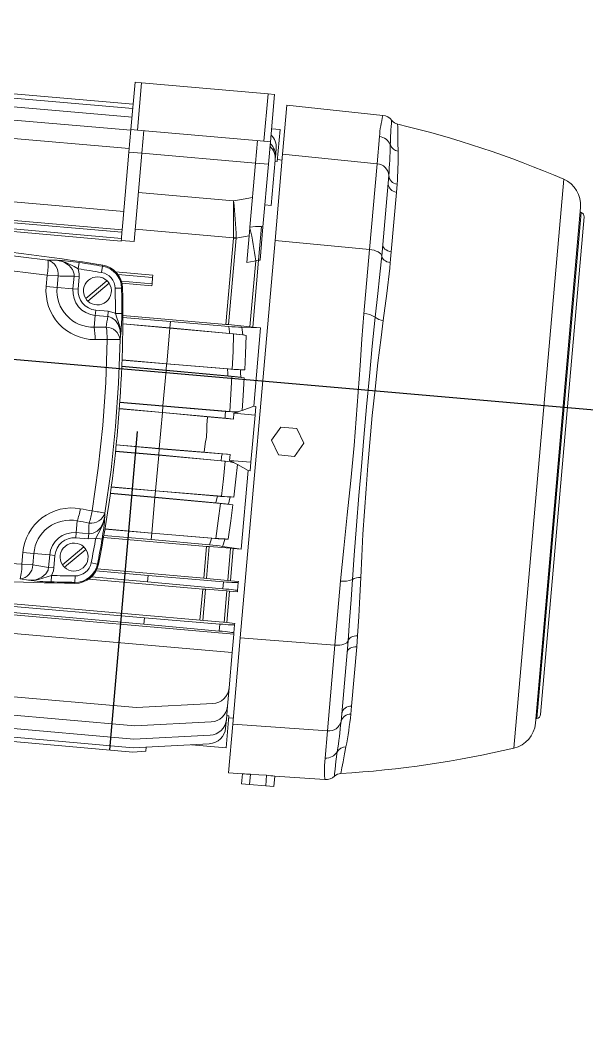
# Model space of a CAD drawing. Header units: inches. Extents: x 191440 to 383551, y 141411 to 284946.
# Drawn here: x 191674.925 to 191675.296, y 141515.598 to 141516.254 of the extents above; entities that cross this region are included whole.
import ezdxf

# ---------------------------------------------------------------- set-up
doc = ezdxf.new("R2010")
doc.units = ezdxf.units.IN
doc.header["$MEASUREMENT"] = 0
doc.layers.add('MOTOR', color=140, linetype='Continuous', lineweight=9)
doc.layers.add('Sanitary', color=6, linetype='Continuous')
doc.styles.add('ROMANS', font='romans', dxfattribs={"height": 1})
doc.dimstyles.new('osama', dxfattribs={"dimtxt": 50, "dimasz": 45, "dimexe": 0.18, "dimexo": 0.0625, "dimgap": 0.2, "dimtad": 0, "dimdec": 0, "dimzin": 0, "dimdsep": 46, "dimtxsty": 'ROMANS', "dimcen": 0, "dimse1": 1, "dimse2": 1, "dimclrd": 3, "dimclre": 3, "dimclrt": 5, "dimadec": 0, "dimazin": 0, "dimtfac": 0.6, "dimtdec": 0, "dimtmove": 2, "dimatfit": 3, "dimfxl": 1, "dimtolj": 1, "dimtzin": 0, "dimarcsym": 0})

msp = doc.modelspace()

# ---------------------------------------------------------------- linework, layer by layer
at = {"color": 6}
msp.add_line((191674.98333, 141515.77603), (191675.00157, 141515.98457), dxfattribs=at)
msp.add_lwpolyline([(191675.62045, 141515.97042), (191672.46313, 141516.24664), (191672.69555, 141518.90315), (191652.33932, 141520.68409)], dxfattribs=at)
msp.add_circle((191674.63793, 141516.01009), 1.40625)
at = {"layer": 'MOTOR', "linetype": 'Continuous'}
for p, q in [((191674.7624, 141516.21658), (191674.99843, 141516.19593)), ((191674.76264, 141516.21935), (191674.99867, 141516.1987)), ((191674.7619, 141516.21096), (191674.99793, 141516.19031)), ((191674.99722, 141516.18219), (191674.99993, 141516.21309)), ((191674.99993, 141516.21309), (191675.00414, 141516.21273)), ((191675.00414, 141516.21273), (191675.00144, 141516.18182)), ((191675.08703, 141516.20547), (191675.00414, 141516.21273)), ((191674.76115, 141516.2023), (191674.99718, 141516.18165)), ((191675.08433, 141516.17457), (191675.08703, 141516.20547)), ((191675.08703, 141516.20547), (191675.09125, 141516.20511)), ((191675.09125, 141516.20511), (191675.08855, 141516.1742)), ((191675.09934, 141516.19803), (191675.09655, 141516.16614)), ((191675.16223, 141516.19142), (191675.09934, 141516.19803)), ((191674.7601, 141516.1903), (191674.99613, 141516.16965)), ((191674.99593, 141516.1674), (191674.99722, 141516.18219)), ((191675.00144, 141516.18182), (191674.99722, 141516.18219)), ((191675.08433, 141516.17457), (191675.00144, 141516.18182)), ((191675.08928, 141516.18263), (191675.0949, 141516.18213)), ((191675.09308, 141516.16125), (191675.0949, 141516.18213)), ((191675.00565, 141516.18145), (191675.00436, 141516.16666)), ((191675.15843, 141516.15976), (191675.15998, 141516.1775)), ((191675.07882, 141516.16014), (191675.08012, 141516.17493)), ((191675.08855, 141516.1742), (191675.08433, 141516.17457)), ((191675.08855, 141516.1742), (191675.08725, 141516.15941)), ((191675.09189, 141516.16389), (191675.09238, 141516.16951)), ((191674.9919, 141516.12133), (191674.99593, 141516.1674)), ((191675.00436, 141516.16666), (191674.99593, 141516.1674)), ((191674.9993, 141516.1088), (191675.00436, 141516.16666)), ((191675.07882, 141516.16014), (191675.00436, 141516.16666)), ((191675.08915, 141516.13252), (191675.09173, 141516.16206)), ((191675.09655, 141516.16614), (191675.0916, 141516.10957)), ((191675.0962, 141516.1622), (191675.09318, 141516.16247)), ((191675.15843, 141516.15976), (191675.09655, 141516.16614)), ((191675.07516, 141516.11824), (191675.07882, 141516.16014)), ((191675.08725, 141516.15941), (191675.07882, 141516.16014)), ((191675.08368, 141516.11854), (191675.08725, 141516.15941)), ((191675.09167, 141516.16137), (191675.09308, 141516.16125)), ((191675.15352, 141516.10365), (191675.15843, 141516.15976)), ((191674.75649, 141516.14909), (191674.99252, 141516.12844)), ((191675.16566, 141516.14708), (191675.16608, 141516.15208)), ((191675.24807, 141515.77724), (191675.28065, 141516.14966)), ((191675.16566, 141516.14708), (191675.16215, 141516.1069)), ((191675.17156, 141516.14632), (191675.17114, 141516.14105)), ((191674.75544, 141516.13705), (191674.99147, 141516.1164)), ((191675.0021, 141516.14087), (191675.06441, 141516.13542)), ((191675.17114, 141516.14105), (191675.16773, 141516.10215)), ((191674.7548, 141516.12979), (191674.99083, 141516.10914)), ((191674.75496, 141516.13154), (191674.99099, 141516.11089)), ((191674.75531, 141516.13561), (191674.99134, 141516.11496)), ((191675.08493, 141516.13289), (191675.08915, 141516.13252)), ((191675.26214, 141515.79349), (191675.29169, 141516.13121)), ((191675.26315, 141515.79665), (191675.29213, 141516.12793)), ((191675.26547, 141515.79918), (191675.29398, 141516.12503)), ((191675.29213, 141516.12793), (191675.29142, 141516.12818)), ((191674.99134, 141516.11496), (191674.99147, 141516.1164)), ((191674.99147, 141516.1164), (191674.9919, 141516.12133)), ((191675.06434, 141516.11126), (191675.00001, 141516.11689)), ((191675.07314, 141516.09515), (191675.0751, 141516.11764)), ((191675.0751, 141516.11764), (191675.07516, 141516.11824)), ((191675.0827, 141516.11863), (191675.08078, 141516.09663)), ((191675.08368, 141516.11854), (191675.08175, 141516.09655)), ((191675.0827, 141516.11863), (191675.08368, 141516.11854)), ((191674.99083, 141516.10914), (191674.99099, 141516.11089)), ((191674.9993, 141516.1088), (191674.99087, 141516.10954)), ((191674.99099, 141516.11089), (191674.99134, 141516.11496)), ((191675.05939, 141516.0546), (191675.06433, 141516.11112)), ((191675.06617, 141516.11113), (191675.06121, 141516.05444)), ((191675.06433, 141516.11112), (191675.06434, 141516.11126)), ((191675.06617, 141516.11135), (191675.06617, 141516.11113)), ((191675.0916, 141516.10957), (191675.06885, 141515.84954)), ((191675.15352, 141516.10365), (191675.0916, 141516.10957)), ((191675.14984, 141516.06162), (191675.15352, 141516.10365)), ((191675.16146, 141516.0993), (191675.16215, 141516.1069)), ((191674.94283, 141516.09675), (191674.94846, 141516.09666)), ((191675.08078, 141516.09663), (191675.07695, 141516.0529)), ((191675.08175, 141516.09655), (191675.08078, 141516.09663)), ((191675.16773, 141516.10215), (191675.16707, 141516.09501)), ((191674.96268, 141516.09098), (191674.96332, 141516.09515)), ((191674.97796, 141516.08856), (191674.97864, 141516.09272)), ((191674.97864, 141516.09272), (191674.97874, 141516.09336)), ((191675.07514, 141516.05307), (191675.07891, 141516.09623)), ((191674.94169, 141516.07945), (191674.94235, 141516.08693)), ((191674.94235, 141516.08693), (191674.94954, 141516.0863)), ((191674.94954, 141516.0863), (191674.94889, 141516.07882)), ((191674.95923, 141516.07792), (191674.95995, 141516.08613)), ((191674.95995, 141516.08613), (191674.9634, 141516.08583)), ((191674.9634, 141516.08583), (191674.96268, 141516.07762)), ((191674.98715, 141516.08906), (191675.01154, 141516.08693)), ((191674.98868, 141516.0873), (191675.0114, 141516.08531)), ((191675.01104, 141516.08124), (191675.0114, 141516.08531)), ((191675.0114, 141516.08531), (191675.01154, 141516.08693)), ((191674.94889, 141516.07882), (191674.94169, 141516.07945)), ((191674.94889, 141516.07882), (191674.95923, 141516.07792)), ((191674.95923, 141516.07792), (191674.96268, 141516.07762)), ((191674.98153, 141516.08318), (191674.96758, 141516.07147)), ((191674.96894, 141516.06985), (191674.98289, 141516.08156)), ((191674.98688, 141516.07826), (191674.99109, 141516.07835)), ((191674.99093, 141516.083), (191675.01104, 141516.08124)), ((191674.99109, 141516.07835), (191674.99174, 141516.07836)), ((191674.99135, 141516.0815), (191675.01092, 141516.07979)), ((191675.01092, 141516.07979), (191675.01104, 141516.08124)), ((191674.97384, 141516.06051), (191674.97414, 141516.06396)), ((191674.97414, 141516.06396), (191674.9823, 141516.06324)), ((191674.97316, 141516.05281), (191674.97384, 141516.06051)), ((191674.982, 141516.05979), (191674.97384, 141516.06051)), ((191674.982, 141516.05979), (191674.9823, 141516.06324)), ((191674.98705, 141516.06177), (191674.99126, 141516.06177)), ((191674.99191, 141516.06051), (191675.05939, 141516.0546)), ((191674.99191, 141516.05913), (191675.02303, 141516.05641)), ((191674.99189, 141516.05503), (191675.02267, 141516.05234)), ((191675.02266, 141516.05221), (191674.99189, 141516.0549)), ((191675.02062, 141516.02889), (191675.02266, 141516.05221)), ((191675.02266, 141516.05221), (191675.06449, 141516.04834)), ((191675.02267, 141516.05234), (191675.02303, 141516.05641)), ((191675.06182, 141516.04872), (191675.02267, 141516.05234)), ((191675.02303, 141516.05641), (191675.06124, 141516.05325)), ((191675.06121, 141516.05444), (191675.05939, 141516.0546)), ((191675.07514, 141516.05307), (191675.06121, 141516.05444)), ((191675.08214, 141516.05245), (191675.06982, 141516.05271)), ((191675.07514, 141516.05307), (191675.07695, 141516.0529)), ((191675.08214, 141516.05245), (191675.07695, 141516.0529)), ((191675.07764, 141516.001), (191675.08214, 141516.05245)), ((191674.99046, 141516.0468), (191674.99015, 141516.04462)), ((191674.99138, 141516.03145), (191675.02062, 141516.02889)), ((191674.99138, 141516.03129), (191675.02061, 141516.02873)), ((191674.99122, 141516.0272), (191675.02025, 141516.02466)), ((191675.02024, 141516.02452), (191674.99122, 141516.02706)), ((191675.0182, 141516.0012), (191675.02024, 141516.02452)), ((191675.02024, 141516.02452), (191675.06334, 141516.02054)), ((191675.02025, 141516.02466), (191675.02061, 141516.02873)), ((191675.06077, 141516.02091), (191675.02025, 141516.02466)), ((191675.02061, 141516.02873), (191675.06057, 141516.02543)), ((191675.06359, 141516.02535), (191675.02062, 141516.02889)), ((191675.01782, 141515.99684), (191674.98964, 141515.9993)), ((191674.98965, 141515.99945), (191675.01783, 141515.99698)), ((191674.98994, 141516.00352), (191675.01819, 141516.00105)), ((191674.98995, 141516.00368), (191675.0182, 141516.0012)), ((191675.01783, 141515.99698), (191675.01819, 141516.00105)), ((191675.01819, 141516.00105), (191675.05913, 141515.99767)), ((191675.06189, 141515.9976), (191675.0182, 141516.0012)), ((191675.07015, 141515.99817), (191675.07764, 141516.001)), ((191675.07904, 141516.00087), (191675.07764, 141516.001)), ((191675.07855, 141515.99528), (191675.07904, 141516.00087)), ((191675.01576, 141515.97338), (191675.01782, 141515.99684)), ((191675.01782, 141515.99684), (191675.04731, 141515.99411)), ((191675.05894, 141515.99318), (191675.01783, 141515.99698)), ((191675.04683, 141515.98868), (191675.04731, 141515.99412)), ((191675.06434, 141515.99263), (191675.04731, 141515.99412)), ((191675.06454, 141515.9965), (191675.06434, 141515.99263)), ((191675.06733, 141515.99712), (191675.06454, 141515.9965)), ((191675.06454, 141515.9965), (191675.07855, 141515.99528)), ((191675.0674, 141515.99715), (191675.06499, 141515.99736)), ((191675.06733, 141515.99712), (191675.0674, 141515.99715)), ((191675.06733, 141515.99715), (191675.06733, 141515.99712)), ((191675.0674, 141515.99715), (191675.06733, 141515.99715)), ((191675.07585, 141515.96437), (191675.07855, 141515.99528)), ((191675.08935, 141515.97876), (191675.09542, 141515.98743)), ((191675.09542, 141515.98743), (191675.10596, 141515.98651)), ((191675.10596, 141515.98651), (191675.11044, 141515.97691)), ((191675.09382, 141515.96917), (191675.08935, 141515.97876)), ((191674.98757, 141515.9757), (191675.01575, 141515.97323)), ((191674.98758, 141515.97584), (191675.01576, 141515.97338)), ((191675.0154, 141515.96916), (191675.01575, 141515.97323)), ((191675.01575, 141515.97323), (191675.0569, 141515.96984)), ((191675.04528, 141515.97094), (191675.01576, 141515.97338)), ((191675.04528, 141515.97094), (191675.04576, 141515.97638)), ((191675.11044, 141515.97691), (191675.10437, 141515.96824)), ((191675.01538, 141515.96901), (191674.98713, 141515.97148)), ((191674.98715, 141515.97164), (191675.0154, 141515.96916)), ((191675.01334, 141515.94569), (191675.01538, 141515.96901)), ((191675.01538, 141515.96901), (191675.05903, 141515.96498)), ((191675.0563, 141515.96538), (191675.0154, 141515.96916)), ((191675.04528, 141515.97094), (191675.06231, 141515.96945)), ((191675.06231, 141515.96945), (191675.06183, 141515.96559)), ((191675.06183, 141515.96559), (191675.07585, 141515.96437)), ((191675.06183, 141515.96559), (191675.06447, 141515.9645)), ((191675.10437, 141515.96824), (191675.09382, 141515.96917)), ((191675.05903, 141515.96498), (191675.06213, 141515.96467)), ((191675.06454, 141515.96446), (191675.06213, 141515.96467)), ((191675.06454, 141515.96446), (191675.06447, 141515.9645)), ((191675.06447, 141515.9645), (191675.06447, 141515.96447)), ((191675.06447, 141515.96447), (191675.06454, 141515.96446)), ((191675.07396, 141515.95889), (191675.06707, 141515.96297)), ((191675.06945, 141515.90744), (191675.07396, 141515.95889)), ((191675.07396, 141515.95889), (191675.07536, 141515.95877)), ((191675.07536, 141515.95877), (191675.07585, 141515.96437)), ((191674.9843, 141515.9481), (191675.01333, 141515.94556)), ((191674.98432, 141515.94823), (191675.01334, 141515.94569)), ((191675.01297, 141515.94149), (191675.01333, 141515.94556)), ((191675.01333, 141515.94556), (191675.05389, 141515.94221)), ((191675.05648, 141515.94213), (191675.01334, 141515.94569)), ((191675.01296, 141515.94133), (191674.98372, 141515.94388)), ((191674.98375, 141515.94404), (191675.01297, 141515.94149)), ((191675.01092, 141515.91801), (191675.01296, 141515.94133)), ((191675.01296, 141515.94133), (191675.05589, 141515.93735)), ((191675.0529, 141515.9378), (191675.01297, 141515.94149)), ((191674.96207, 141515.92601), (191674.9614, 141515.91831)), ((191674.98022, 141515.93112), (191674.98015, 141515.92892)), ((191674.98012, 141515.92057), (191675.01091, 141515.91788)), ((191674.98015, 141515.9207), (191675.01092, 141515.91801)), ((191674.9611, 141515.91486), (191674.9614, 141515.91831)), ((191674.96926, 141515.91415), (191674.9611, 141515.91486)), ((191674.9614, 141515.91831), (191674.96956, 141515.9176)), ((191674.96926, 141515.91415), (191674.96956, 141515.9176)), ((191674.97834, 141515.91404), (191674.97419, 141515.91478)), ((191674.9792, 141515.91517), (191675.04667, 141515.90927)), ((191674.97943, 141515.91653), (191675.01055, 141515.91381)), ((191675.01055, 141515.91381), (191675.01091, 141515.91788)), ((191675.04873, 141515.91028), (191675.01055, 141515.91381)), ((191675.01091, 141515.91788), (191675.05009, 141515.91465)), ((191675.05278, 141515.91456), (191675.01092, 141515.91801)), ((191674.96629, 141515.90897), (191674.95234, 141515.89726)), ((191674.9537, 141515.89564), (191674.96765, 141515.90735)), ((191675.04486, 141515.88849), (191675.04667, 141515.90927)), ((191675.04667, 141515.90927), (191675.04849, 141515.90912)), ((191675.04849, 141515.90912), (191675.04667, 141515.88832)), ((191675.04849, 141515.90912), (191675.06245, 141515.90805)), ((191675.05727, 141515.90932), (191675.06945, 141515.90744)), ((191675.0606, 141515.88695), (191675.06245, 141515.90805)), ((191675.06427, 141515.9079), (191675.06242, 141515.88678)), ((191675.06427, 141515.9079), (191675.06245, 141515.90805)), ((191675.06427, 141515.9079), (191675.06945, 141515.90744)), ((191674.9258, 141515.89776), (191674.92645, 141515.90524)), ((191674.93364, 141515.90461), (191674.92645, 141515.90524)), ((191674.93364, 141515.90461), (191674.93299, 141515.89713)), ((191674.93364, 141515.90461), (191674.94399, 141515.9037)), ((191674.94327, 141515.89549), (191674.94399, 141515.9037)), ((191674.94744, 141515.9034), (191674.94399, 141515.9037)), ((191674.94744, 141515.9034), (191674.94672, 141515.89519)), ((191674.64329, 141515.89583), (191675.06002, 141515.85937)), ((191674.93299, 141515.89713), (191674.9258, 141515.89776)), ((191674.94672, 141515.89519), (191674.94327, 141515.89549)), ((191674.97529, 141515.89775), (191674.97115, 141515.89856)), ((191674.97432, 141515.89319), (191675.00849, 141515.8902)), ((191674.975, 141515.8946), (191675.04486, 141515.88849)), ((191674.97529, 141515.89775), (191674.97593, 141515.89762)), ((191674.63749, 141515.88922), (191675.06459, 141515.85185)), ((191674.69698, 141515.88957), (191675.00607, 141515.86252)), ((191674.93013, 141515.88712), (191674.92457, 141515.88801)), ((191674.94503, 141515.88603), (191674.94512, 141515.89024)), ((191674.96053, 141515.88576), (191674.96058, 141515.88997)), ((191674.96955, 141515.88788), (191675.04423, 141515.88135)), ((191674.97136, 141515.88935), (191675.00813, 141515.88613)), ((191675.00813, 141515.88613), (191675.00849, 141515.8902)), ((191675.00849, 141515.8902), (191675.05784, 141515.88613)), ((191675.04667, 141515.88832), (191675.04486, 141515.88849)), ((191675.0606, 141515.88695), (191675.04667, 141515.88832)), ((191675.0606, 141515.88695), (191675.06242, 141515.88678)), ((191675.06761, 141515.88632), (191675.06242, 141515.88678)), ((191675.13086, 141515.84462), (191675.13453, 141515.88665)), ((191674.69662, 141515.8855), (191675.00571, 141515.85845)), ((191674.96053, 141515.88576), (191674.96052, 141515.88511)), ((191675.05744, 141515.88157), (191675.00813, 141515.88613)), ((191675.04244, 141515.86091), (191675.04423, 141515.88135)), ((191675.04423, 141515.88135), (191675.04605, 141515.8812)), ((191675.04605, 141515.8812), (191675.04426, 141515.86075)), ((191675.04605, 141515.8812), (191675.06001, 141515.88014)), ((191675.05744, 141515.88157), (191675.05784, 141515.88613)), ((191675.0582, 141515.85953), (191675.06001, 141515.88014)), ((191675.06183, 141515.87999), (191675.06001, 141515.88014)), ((191675.06183, 141515.87999), (191675.06002, 141515.85937)), ((191675.06183, 141515.87999), (191675.06701, 141515.87954)), ((191675.06701, 141515.87954), (191675.06708, 141515.88034)), ((191675.06755, 141515.88567), (191675.06708, 141515.88034)), ((191675.06755, 141515.88567), (191675.06761, 141515.88632)), ((191674.63643, 141515.87717), (191675.06354, 141515.83981)), ((191675.00571, 141515.85845), (191675.00607, 141515.86252)), ((191675.00607, 141515.86252), (191675.05542, 141515.85845)), ((191675.05502, 141515.8539), (191675.00571, 141515.85845)), ((191675.05502, 141515.8539), (191675.05542, 141515.85845)), ((191675.06002, 141515.85937), (191675.06521, 141515.85892)), ((191675.06513, 141515.85799), (191675.06466, 141515.85266)), ((191675.06513, 141515.85799), (191675.06521, 141515.85892)), ((191675.06354, 141515.83981), (191675.06459, 141515.85185)), ((191675.06885, 141515.84954), (191675.0639, 141515.79298)), ((191675.06459, 141515.85185), (191675.06466, 141515.85266)), ((191675.13086, 141515.84462), (191675.06885, 141515.84954)), ((191675.13879, 141515.83993), (191675.13944, 141515.84753)), ((191675.1457, 141515.85078), (191675.14512, 141515.84364)), ((191675.12595, 141515.78852), (191675.13086, 141515.84462)), ((191675.14512, 141515.84364), (191675.14171, 141515.80473)), ((191675.06151, 141515.81666), (191675.06354, 141515.83981)), ((191675.13879, 141515.83993), (191675.13528, 141515.79975)), ((191674.69184, 141515.8308), (191675.00092, 141515.80376)), ((191674.69079, 141515.8188), (191674.99987, 141515.79176)), ((191675.06046, 141515.80466), (191675.06151, 141515.81666)), ((191674.69003, 141515.81015), (191674.99912, 141515.7831)), ((191674.68954, 141515.80453), (191674.99863, 141515.77748)), ((191675.00092, 141515.80376), (191675.05086, 141515.80638)), ((191675.05971, 141515.79601), (191675.06046, 141515.80466)), ((191675.14171, 141515.80473), (191675.14121, 141515.79947)), ((191675.05921, 141515.79039), (191675.05971, 141515.79601)), ((191675.0595, 141515.77751), (191675.06133, 141515.7984)), ((191675.06133, 141515.7984), (191675.05993, 141515.79852)), ((191675.06122, 141515.79718), (191675.06424, 141515.79692)), ((191675.13482, 141515.79475), (191675.13528, 141515.79975)), ((191675.26241, 141515.79652), (191675.26315, 141515.79665)), ((191674.99987, 141515.79176), (191675.04981, 141515.79437)), ((191675.0639, 141515.79298), (191675.06111, 141515.76109)), ((191675.12595, 141515.78852), (191675.0639, 141515.79298)), ((191675.1244, 141515.77077), (191675.12595, 141515.78852)), ((191674.87896, 141515.78516), (191674.99838, 141515.77471)), ((191674.99912, 141515.7831), (191675.04906, 141515.78572)), ((191674.99838, 141515.77471), (191675.00692, 141515.77516)), ((191674.99863, 141515.77748), (191675.04856, 141515.7801)), ((191675.00716, 141515.77793), (191675.00692, 141515.77516)), ((191675.03688, 141515.77949), (191675.0595, 141515.77751)), ((191675.06111, 141515.76109), (191675.07025, 141515.76045)), ((191675.06968, 141515.75397), (191675.07025, 141515.76045)), ((191675.07495, 141515.75351), (191675.07554, 141515.76023)), ((191675.0855, 141515.75259), (191675.0861, 141515.75949)), ((191675.09077, 141515.75212), (191675.09137, 141515.75897)), ((191675.09137, 141515.75897), (191675.1242, 141515.75668)), ((191675.06968, 141515.75397), (191675.07495, 141515.75351)), ((191675.07495, 141515.75351), (191675.0855, 141515.75259)), ((191675.0855, 141515.75259), (191675.09077, 141515.75212))]:
    msp.add_line(p, q, dxfattribs=at)
at = {"layer": 'MOTOR', "linetype": 'Continuous', "flags": 128}
for points in [[(191675.1719, 141516.18563), (191675.17191, 141516.18546), (191675.17192, 141516.18413), (191675.17196, 141516.18168), (191675.172, 141516.17809), (191675.17206, 141516.17355), (191675.17216, 141516.16795)], [(191675.06441, 141516.13542), (191675.06824, 141516.13612), (191675.07686, 141516.13769)], [(191675.07516, 141516.11824), (191675.07887, 141516.11869), (191675.0827, 141516.11863)], [(191675.07466, 141516.11261), (191675.072, 141516.11215), (191675.06617, 141516.11113)], [(191674.79992, 141516.10925), (191674.83567, 141516.10727), (191674.87151, 141516.10452), (191674.9072, 141516.10102), (191674.94283, 141516.09675)], [(191675.16146, 141516.0993), (191675.16127, 141516.10003), (191675.1608, 141516.10076), (191675.16006, 141516.10145), (191675.15908, 141516.10209), (191675.15789, 141516.10264), (191675.15654, 141516.10309), (191675.15506, 141516.10344), (191675.15352, 141516.10365)], [(191675.16773, 141516.10215), (191675.16654, 141516.10243), (191675.16543, 141516.10284), (191675.16444, 141516.10336), (191675.1636, 141516.10396), (191675.16293, 141516.10464), (191675.16246, 141516.10537), (191675.16219, 141516.10613), (191675.16215, 141516.1069)], [(191674.94235, 141516.08693), (191674.90662, 141516.0912), (191674.87065, 141516.09472), (191674.83471, 141516.09749), (191674.7987, 141516.0995)], [(191674.94846, 141516.09666), (191674.94849, 141516.09666), (191674.94859, 141516.09664), (191674.9489, 141516.0966), (191674.94999, 141516.09644), (191674.95017, 141516.09641), (191674.9545, 141516.0952), (191674.95997, 141516.0925), (191674.96268, 141516.09098)], [(191674.95995, 141516.08613), (191674.95995, 141516.08748), (191674.95925, 141516.09), (191674.95892, 141516.09062), (191674.95671, 141516.09324), (191674.95303, 141516.09546), (191674.94846, 141516.09666)], [(191675.08078, 141516.09663), (191675.07966, 141516.09653), (191675.07891, 141516.09623)], [(191675.15726, 141516.0594), (191675.15898, 141516.07487), (191675.16008, 141516.08533), (191675.16111, 141516.09555), (191675.16146, 141516.0993)], [(191675.16707, 141516.09501), (191675.16594, 141516.09528), (191675.16487, 141516.09565), (191675.16391, 141516.09612), (191675.16308, 141516.09666), (191675.16241, 141516.09727), (191675.1619, 141516.09792), (191675.16159, 141516.09861), (191675.16146, 141516.0993)], [(191674.96268, 141516.09098), (191674.96341, 141516.08776), (191674.9634, 141516.08583)], [(191675.07891, 141516.09623), (191675.07796, 141516.09605), (191675.07314, 141516.09515)], [(191675.16707, 141516.09501), (191675.16671, 141516.09149), (191675.16478, 141516.07477), (191675.16246, 141516.05707)], [(191674.99046, 141516.0468), (191674.99013, 141516.05091), (191674.98888, 141516.05458), (191674.98706, 141516.05722), (191674.98474, 141516.059), (191674.98246, 141516.05974), (191674.982, 141516.05979)], [(191674.9823, 141516.06324), (191674.98623, 141516.06219), (191674.98705, 141516.06177)], [(191674.98705, 141516.06177), (191674.98808, 141516.059), (191674.98988, 141516.05343), (191674.99048, 141516.04859), (191674.99048, 141516.04856), (191674.99048, 141516.04731), (191674.99047, 141516.04695), (191674.99046, 141516.04683), (191674.99046, 141516.0468)], [(191675.13453, 141515.88665), (191675.13659, 141515.90805), (191675.13888, 141515.92985), (191675.14121, 141515.95253), (191675.14334, 141515.97537), (191675.14476, 141515.99279), (191675.14605, 141516.01015), (191675.14726, 141516.02765), (191675.1485, 141516.04493), (191675.14984, 141516.06162)], [(191675.14223, 141515.88755), (191675.14332, 141515.90351), (191675.14485, 141515.92288), (191675.14652, 141515.9426), (191675.14817, 141515.96154), (191675.14984, 141515.98056), (191675.15159, 141516.00068), (191675.15337, 141516.02068), (191675.15524, 141516.04033), (191675.15726, 141516.0594)], [(191675.16246, 141516.05707), (191675.16101, 141516.04602), (191675.159, 141516.02939), (191675.1571, 141516.01228), (191675.15532, 141515.99488), (191675.15368, 141515.97738), (191675.15238, 141515.96223), (191675.15119, 141515.94708), (191675.15012, 141515.93206), (191675.14918, 141515.91729), (191675.14839, 141515.90294), (191675.14775, 141515.88894)], [(191675.06182, 141516.04872), (191675.06169, 141516.04977), (191675.06124, 141516.05325)], [(191675.06982, 141516.05271), (191675.07003, 141516.05099), (191675.0704, 141516.04776)], [(191674.97188, 141515.93252), (191674.97579, 141515.9604), (191674.97873, 141515.98844), (191674.9807, 141516.01652), (191674.98169, 141516.0447)], [(191674.99015, 141516.04462), (191674.98912, 141516.01615), (191674.98712, 141515.9877), (191674.98416, 141515.95937), (191674.98022, 141515.93112)], [(191675.06359, 141516.02535), (191675.06409, 141516.03677), (191675.06449, 141516.04834)], [(191675.0704, 141516.04776), (191675.07085, 141516.04769), (191675.0726, 141516.04743)], [(191675.0726, 141516.04743), (191675.0722, 141516.03538), (191675.07174, 141516.02483)], [(191675.06077, 141516.02091), (191675.06071, 141516.02245), (191675.06057, 141516.02543)], [(191675.0689, 141516.0249), (191675.06898, 141516.02291), (191675.06909, 141516.01999)], [(191675.07174, 141516.02483), (191675.06988, 141516.02488), (191675.0689, 141516.0249)], [(191675.06189, 141515.9976), (191675.06267, 141516.00903), (191675.06334, 141516.02054)], [(191675.06909, 141516.01999), (191675.06961, 141516.01991), (191675.07148, 141516.01963)], [(191675.07148, 141516.01963), (191675.07081, 141516.00798), (191675.07015, 141515.99817)], [(191675.07015, 141515.99817), (191675.06769, 141515.99759), (191675.06499, 141515.99736)], [(191675.05894, 141515.99318), (191675.05903, 141515.99519), (191675.05913, 141515.99767)], [(191675.06434, 141515.99263), (191675.06102, 141515.99298), (191675.05894, 141515.99318)], [(191675.06499, 141515.99736), (191675.06442, 141515.9974), (191675.06189, 141515.9976)], [(191675.0563, 141515.96538), (191675.05664, 141515.96785), (191675.0569, 141515.96984)], [(191675.0569, 141515.96984), (191675.0605, 141515.96956), (191675.06231, 141515.96945)], [(191675.05648, 141515.94213), (191675.05782, 141515.95359), (191675.05903, 141515.96498)], [(191675.06213, 141515.96467), (191675.06477, 141515.96397), (191675.06707, 141515.96297)], [(191675.06707, 141515.96297), (191675.06601, 141515.95321), (191675.06466, 141515.94161)], [(191675.0529, 141515.9378), (191675.05356, 141515.94071), (191675.05389, 141515.94221)], [(191675.06224, 141515.94168), (191675.06163, 141515.93882), (191675.0612, 141515.93687)], [(191675.06466, 141515.94161), (191675.06276, 141515.94166), (191675.06224, 141515.94168)], [(191675.05278, 141515.91456), (191675.0544, 141515.92601), (191675.05589, 141515.93735)], [(191675.06401, 141515.93645), (191675.06263, 141515.92598), (191675.06093, 141515.91405)], [(191675.0612, 141515.93687), (191675.06217, 141515.93672), (191675.06401, 141515.93645)], [(191674.96956, 141515.9176), (191674.9717, 141515.91772), (191674.9724, 141515.9179), (191674.97499, 141515.91925), (191674.97724, 141515.92154), (191674.9791, 141515.92493), (191674.98015, 141515.92892)], [(191674.98015, 141515.92892), (191674.98014, 141515.92889), (191674.98013, 141515.92879), (191674.98009, 141515.92848), (191674.9799, 141515.92739), (191674.97986, 141515.92721), (191674.97858, 141515.92289), (191674.97577, 141515.91747), (191674.97419, 141515.91478)], [(191674.97419, 141515.91478), (191674.97331, 141515.91451), (191674.96926, 141515.91415)], [(191675.04873, 141515.91028), (191675.04978, 141515.91363), (191675.05009, 141515.91465)], [(191675.05871, 141515.9141), (191675.05778, 141515.91098), (191675.05727, 141515.90932)], [(191675.06093, 141515.91405), (191675.05916, 141515.91409), (191675.05871, 141515.9141)], [(191674.78215, 141515.91033), (191674.81787, 141515.90606), (191674.85384, 141515.90253), (191674.88979, 141515.89977), (191674.9258, 141515.89776)], [(191674.93013, 141515.88712), (191674.93483, 141515.8875), (191674.93885, 141515.88906), (191674.94148, 141515.89124), (191674.94292, 141515.89378), (191674.94303, 141515.89416), (191674.94327, 141515.89549)], [(191674.94672, 141515.89519), (191674.94639, 141515.89328), (191674.94512, 141515.89024)], [(191674.94512, 141515.89024), (191674.94234, 141515.88927), (191674.93674, 141515.88758), (191674.9319, 141515.88707), (191674.93187, 141515.88707), (191674.93063, 141515.88709), (191674.93027, 141515.88711), (191674.93016, 141515.88711), (191674.93013, 141515.88712)], [(191675.13944, 141515.84753), (191675.14045, 141515.8608), (191675.1414, 141515.8746), (191675.14223, 141515.88755)], [(191675.14775, 141515.88894), (191675.14722, 141515.87647), (191675.14654, 141515.86338), (191675.1457, 141515.85078)], [(191675.13086, 141515.84462), (191675.13242, 141515.84457), (191675.13393, 141515.84465), (191675.13534, 141515.84486), (191675.13661, 141515.8452), (191675.13768, 141515.84565), (191675.13853, 141515.84621), (191675.13912, 141515.84684), (191675.13944, 141515.84753)], [(191675.1457, 141515.85078), (191675.14454, 141515.85071), (191675.14343, 141515.85053), (191675.1424, 141515.85024), (191675.14149, 141515.84985), (191675.14072, 141515.84936), (191675.14011, 141515.84881), (191675.13968, 141515.84819), (191675.13944, 141515.84753)], [(191675.14512, 141515.84364), (191675.14389, 141515.84356), (191675.14273, 141515.84335), (191675.14166, 141515.84302), (191675.14073, 141515.84257), (191675.13995, 141515.84201), (191675.13936, 141515.84137), (191675.13897, 141515.84067), (191675.13879, 141515.83993)], [(191675.13805, 141515.77806), (191675.13718, 141515.77361), (191675.13617, 141515.76831), (191675.13542, 141515.76435), (191675.13493, 141515.76175), (191675.13471, 141515.76063), (191675.13473, 141515.7607)], [(191675.1242, 141515.75673), (191675.12421, 141515.75668), (191675.12416, 141515.75731), (191675.12408, 141515.75904), (191675.12401, 141515.76189), (191675.12408, 141515.76585), (191675.1244, 141515.77077)], [(191675.13045, 141515.75899), (191675.13045, 141515.75892), (191675.13057, 141515.76039), (191675.13088, 141515.76357), (191675.13145, 141515.76841), (191675.13237, 141515.77486)], [(191675.07554, 141515.76023), (191675.08089, 141515.75986), (191675.0861, 141515.75949)]]:
    msp.add_lwpolyline(points, dxfattribs=at)
at = {"layer": 'MOTOR', "linetype": 'Continuous'}
for centre, radius, start, end in [((191675.24671, 141516.17055), 0.08701, 166.15681, 175.41616), ((191675.16187, 141516.18388), 0.00749, 34.27877, 87.22043), ((191675.17304, 141516.19186), 0.00618, 216.87253, 259.71979), ((191675.40472, 141516.16712), 0.23766, 174.9475, 178.80302), ((191675.01387, 141515.52749), 0.67695, 66.79081, 76.49766), ((191675.08114, 141516.17049), 0.01128, 355, 46.31781), ((191675.1592, 141516.16906), 0.00848, 20.94977, 84.71644), ((191675.08049, 141516.16304), 0.01128, 355, 46.31781), ((191675.08065, 141516.16487), 0.01128, 355, 46.31781), ((191674.80182, 141516.181), 0.3654, 355.46073, 358.60213), ((191675.17345, 141516.17467), 0.00684, 202.17582, 259.11244), ((191674.93374, 141516.16373), 0.23845, 355.81185, 1.01389), ((191675.158, 141516.15168), 0.00809, 2.84885, 86.99113), ((191675.1724, 141516.1526), 0.00634, 184.70727, 262.3912), ((191675.27342, 141516.13281), 0.01833, 355, 66.79081), ((191675.17185, 141516.1472), 0.00619, 181.1145, 263.37761), ((191674.49487, 141516.12498), 0.56963, 358.62008, 1.0502), ((191674.76572, 141516.10149), 0.30061, 1.87881, 6.48065), ((191675.29117, 141516.12527), 0.00282, 355, 70), ((191674.88823, 141516.07335), 0.19206, 6.84361, 13.33481), ((191674.7472, 141514.6836), 1.42864, 80.67265, 89.32735), ((191675.06518, 141516.12068), 0.0096, 264.96484, 275.92472), ((191675.06481, 141516.12094), 0.00969, 267.24308, 278.08671), ((191674.90842, 141516.09353), 0.03457, 348.99912, 5.34721), ((191674.94003, 141516.08757), 0.00959, 352.37915, 73.02752), ((191674.93594, 141515.89988), 0.19718, 82.01714, 86.35812), ((191674.7472, 141514.6836), 1.42378, 80.67265, 81.29491), ((191674.7472, 141514.6836), 1.42799, 80.67265, 81.29491), ((191674.97623, 141516.07805), 0.01486, 1.1542, 80.67265), ((191674.97623, 141516.07805), 0.01551, 1.1542, 80.67265), ((191674.97524, 141516.07652), 0.00917, 46.62581, 213.37419), ((191674.97623, 141516.07805), 0.01065, 1.1542, 80.67265), ((191674.9736, 141516.07667), 0.03203, 175.0223, 270.24801), ((191674.97251, 141516.07654), 0.02374, 174.47884, 271.5723), ((191674.97524, 141516.07652), 0.01607, 175, 265), ((191674.97524, 141516.07652), 0.01261, 175, 265), ((191674.97524, 141516.07652), 0.00917, 226.62581, 33.37419), ((191674.14573, 141516.06132), 0.84619, 348.8458, 1.1542), ((191674.97524, 141516.07652), 0.00917, 33.37419, 46.62581), ((191674.14573, 141516.06132), 0.84132, 0.03067, 1.1542), ((191674.14573, 141516.06132), 0.84554, 0.03067, 1.1542), ((191674.97524, 141516.07652), 0.00917, 213.37419, 226.62581), ((191674.81152, 141516.06388), 0.17976, 354.5497, 359.32791), ((191675.14935, 141516.04651), 0.01513, 58.47541, 88.14046), ((191675.16366, 141516.06674), 0.00974, 228.89145, 262.88862), ((191674.92377, 141516.04521), 0.04998, 359.34808, 8.74659), ((191674.98067, 141516.04331), 0.00956, 7.86086, 87.92008), ((191674.93497, 141516.04497), 0.04672, 359.66711, 9.74116), ((191675.07579, 141516.21542), 0.16282, 264.87119, 267.89709), ((191674.98817, 141516.302), 0.25738, 268.55834, 270.44068), ((191675.04634, 141515.8711), 0.17829, 82.24293, 85.01885), ((191675.05103, 141515.89149), 0.15742, 82.12299, 85.09514), ((191675.07506, 141516.18766), 0.16288, 264.89548, 267.83187), ((191675.07839, 141516.19479), 0.17009, 265.00494, 267.75876), ((191675.04525, 141515.84371), 0.17788, 82.29801, 84.99268), ((191675.04948, 141515.85926), 0.16187, 82.1898, 85.09019), ((191675.07361, 141516.16019), 0.16316, 264.90922, 267.79501), ((191675.00754, 141515.98592), 0.03939, 345.98238, 4.01762), ((191675.04096, 141515.79044), 0.17561, 82.30734, 84.98843), ((191675.06858, 141516.10708), 0.16552, 264.90669, 267.80263), ((191675.07161, 141516.1154), 0.17393, 265.01037, 267.70964), ((191674.95836, 141515.90243), 0.03203, 79.75327, 174.97642), ((191674.91475, 141515.94207), 0.04998, 341.25341, 350.65192), ((191674.92582, 141515.94036), 0.04672, 340.25884, 350.33289), ((191674.93358, 141515.678), 0.25738, 79.55932, 81.44166), ((191675.03775, 141515.76424), 0.17421, 82.26367, 85.00898), ((191675.04227, 141515.77882), 0.15912, 82.14623, 85.09007), ((191674.9573, 141515.90276), 0.02373, 78.41232, 175.53654), ((191674.97112, 141515.93406), 0.00956, 262.07992, 342.13914), ((191674.80004, 141515.94329), 0.18068, 350.68428, 355.43811), ((191674.96, 141515.9023), 0.01607, 85, 175), ((191674.96, 141515.9023), 0.01261, 85, 175), ((191674.14573, 141516.06132), 0.84132, 348.8458, 349.96933), ((191674.14573, 141516.06132), 0.84554, 348.8458, 349.96933), ((191675.06499, 141516.08131), 0.16733, 264.89017, 267.84804), ((191675.06741, 141516.08166), 0.16774, 264.99624, 267.78562), ((191674.96, 141515.9023), 0.00917, 46.62581, 213.37419), ((191674.96, 141515.9023), 0.00917, 226.62581, 33.37419), ((191674.96, 141515.9023), 0.00917, 33.37419, 46.62581), ((191675.03387, 141515.73885), 0.17207, 82.1843, 85.04742), ((191674.9773, 141517.31366), 1.42864, 260.67265, 269.32735), ((191674.89124, 141515.89716), 0.03457, 344.65279, 1.00088), ((191674.92341, 141515.89753), 0.00959, 276.97248, 357.62085), ((191674.96, 141515.9023), 0.00917, 213.37419, 226.62581), ((191674.96071, 141515.90062), 0.01551, 269.32735, 348.8458), ((191674.96071, 141515.90062), 0.01486, 269.32735, 348.8458), ((191674.96071, 141515.90062), 0.01065, 269.32735, 348.8458), ((191674.95189, 141516.08199), 0.19609, 263.6298, 267.99494), ((191674.9773, 141517.31366), 1.42378, 268.70509, 269.32735), ((191675.13668, 141515.90162), 0.01513, 261.85954, 291.52459), ((191675.14726, 141515.87921), 0.00974, 87.11138, 121.10855), ((191674.9773, 141517.31366), 1.42799, 268.70509, 269.32735), ((191675.05027, 141515.81764), 0.01128, 273, 355), ((191675.04922, 141515.80564), 0.01128, 273, 355), ((191675.14135, 141515.79855), 0.00619, 86.62239, 168.8855), ((191675.04847, 141515.79699), 0.01128, 273, 355), ((191675.12693, 141515.79654), 0.00809, 263.00887, 347.15115), ((191674.76388, 141515.83041), 0.37265, 351.42842, 354.50872), ((191675.14095, 141515.79314), 0.00634, 87.6088, 165.29273), ((191674.89915, 141515.82433), 0.24334, 349.03838, 354.13589), ((191675.26266, 141515.79943), 0.00282, 280, 355), ((191675.04797, 141515.79137), 0.01128, 273, 355), ((191675.24388, 141515.79509), 0.01833, 283.20919, 355), ((191675.13815, 141515.77122), 0.00684, 90.88756, 147.82418), ((191675.09338, 141516.43628), 0.67695, 273.50242, 283.20919), ((191675.12509, 141515.77923), 0.00848, 265.28356, 329.05023), ((191675.12513, 141515.76422), 0.00755, 262.94099, 315.49934), ((191675.1347, 141515.75461), 0.00593, 89.69398, 134.23857)]:
    msp.add_arc(centre, radius, start, end, dxfattribs=at)
for centre, major_axis, ratio, start_param, end_param in [((191674.93327, 141514.66732), (-1.42477, 0.12465), 0.992163, 4.780323, 4.787601), ((191674.15559, 141516.17403), (-0.07328, -0.83765), 0.992163, 1.512777, 1.521088), ((191674.91686, 141516.62285), (-0.80784, 0.07068), 0.700208, 1.701604, 1.71134), ((191674.91615, 141516.6148), (-0.81768, 0.07154), 0.691786, 1.701604, 1.71134), ((191674.80834, 141515.38246), (-0.81768, 0.07154), 0.691786, 4.571846, 4.581581), ((191674.80763, 141515.3744), (-0.80784, 0.07068), 0.700208, 4.571846, 4.581581), ((191674.13586, 141515.9486), (-0.07328, -0.83765), 0.992163, 1.620505, 1.628816), ((191675.16337, 141517.29738), (-1.42477, 0.12465), 0.992163, 1.495585, 1.502862), ((191675.05584, 141515.88132), (-0.01124, 0.00098), 0.034921, 3.141593, 4.572763), ((191675.05631, 141515.88665), (-0.01124, 0.00098), 0.034921, 1.710423, 3.141593), ((191675.05342, 141515.85364), (-0.01124, 0.00098), 0.034921, 3.141593, 4.572763), ((191675.05389, 141515.85898), (-0.01124, 0.00098), 0.034921, 1.710423, 3.141593), ((191675.09318, 141516.04142), (-0.02457, -0.28084), 0.57738, 0.010078, 0.042606), ((191675.11428, 141516.03958), (-0.02454, -0.28048), 0.57738, 6.260703, 6.293263)]:
    msp.add_ellipse(centre, major_axis=major_axis, ratio=ratio, start_param=start_param, end_param=end_param, dxfattribs=at)

# ---------------------------------------------------------------- leaders
at = {"layer": 'Sanitary', "ltscale": 0.5}
msp.add_leader([(191653.4749, 141520.58474), (191653.79451, 141519.51639), (191654.25774, 141519.47586)], dimstyle='osama', override={"dimasz": 100, "dimgap": 0.09}, dxfattribs=at)

doc.saveas('drawing.dxf')
